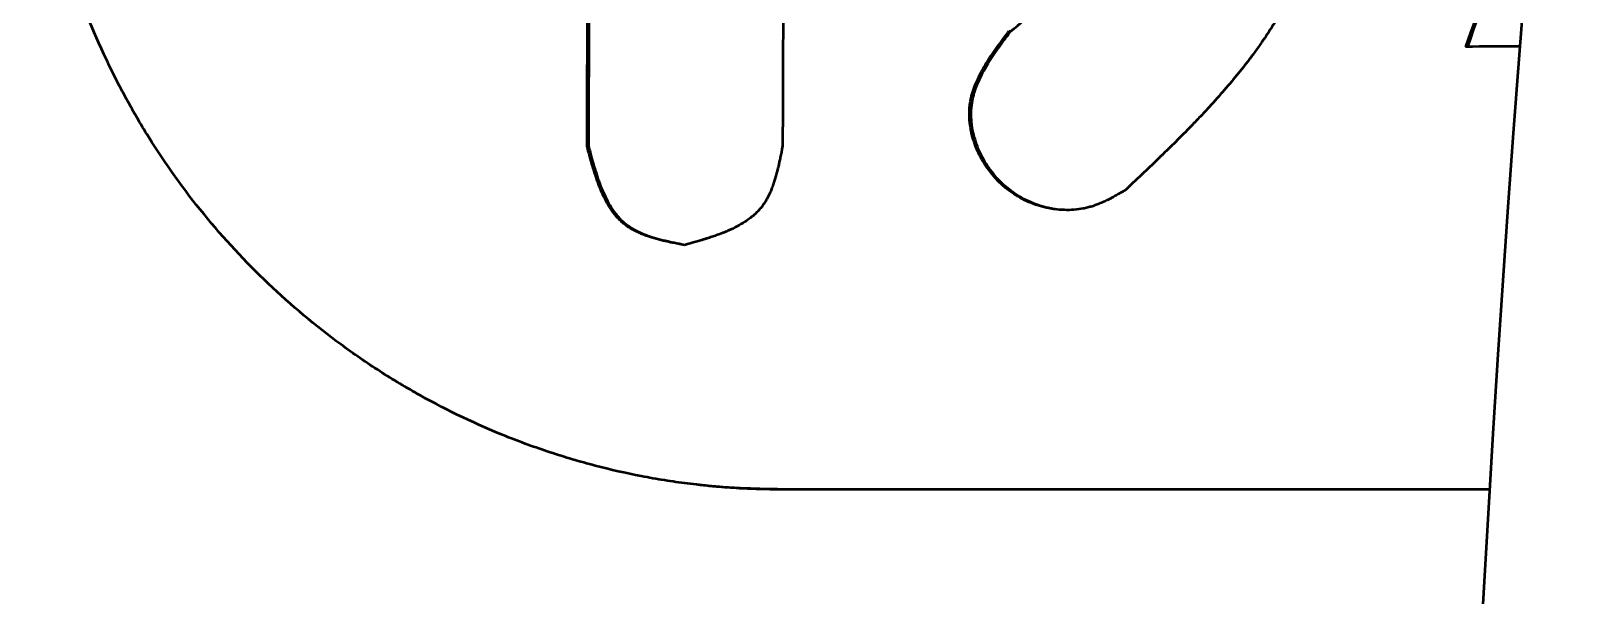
# Model space of a CAD drawing. Header units: millimetres. Extents: x 1510 to 10524, y 7125 to 13164.
# Drawn here: x 5076.448 to 5077.982, y 10681.555 to 10682.109 of the extents above; entities that cross this region are included whole.
import ezdxf

# ---------------------------------------------------------------- set-up
doc = ezdxf.new("R2010")
doc.units = ezdxf.units.MM
doc.header["$LTSCALE"] = 4
doc.layers.add('Visible (ISO)', color=7, linetype='Continuous', lineweight=50)

msp = doc.modelspace()

# ---------------------------------------------------------------- linework, layer by layer
at = {"layer": 'Visible (ISO)'}
for p, q in [((5077.4104, 10682.1089), (5077.4087, 10682.1092)), ((5076.996, 10681.9963), (5076.9943, 10681.9966)), ((5077.1036, 10681.6635), (5077.1019, 10681.6637))]:
    msp.add_line(p, q, dxfattribs=at)
msp.add_arc((5103.5347, 10680.1219), 25.7, 159.16048, 200.83952, dxfattribs=at)
msp.add_ellipse((5075.6573, 10638.3428), major_axis=(29.2376, 33.8202), ratio=0.949306, start_param=0.686765, end_param=0.687991, dxfattribs=at)
for points, knots in [([(5077.1926, 10683.1587), (5077.2333, 10683.1581), (5077.3143, 10683.1565), (5077.5007, 10683.0962), (5077.5682, 10683.0572), (5077.696, 10682.9653), (5077.7623, 10682.8943), (5077.874, 10682.7152), (5077.9024, 10682.6189), (5077.9356, 10682.4367), (5077.9271, 10682.3569), (5077.9099, 10682.2479), (5077.8888, 10682.1836), (5077.8573, 10682.094)], [-0.8223723, -0.8223723, -0.8223723, -0.8223723, -0.7441439, -0.7441439, -0.6790493, -0.6790493, -0.57817, -0.57817, -0.4576185, -0.4576185, -0.2848282, -0.2848282, 0, 0, 0, 0]), ([(5077.354, 10683.1407), (5077.3741, 10683.1361), (5077.3954, 10683.1304), (5077.5024, 10683.0958), (5077.5699, 10683.0568), (5077.6977, 10682.9649), (5077.764, 10682.894), (5077.8757, 10682.7149), (5077.9041, 10682.6185), (5077.9373, 10682.4364), (5077.9288, 10682.3566), (5077.9116, 10682.2477), (5077.8905, 10682.1834), (5077.8591, 10682.094)], [-0.7612286, -0.7612286, -0.7612286, -0.7612286, -0.7440631, -0.7440631, -0.6789711, -0.6789711, -0.578099, -0.578099, -0.4575603, -0.4575603, -0.2847918, -0.2847918, -0.0002814, -0.0002814, -0.0002814, -0.0002814]), ([(5077.1915, 10682.9788), (5077.1999, 10682.9781), (5077.2093, 10682.9774), (5077.2171, 10682.9768), (5077.2208, 10682.9765), (5077.2241, 10682.9762), (5077.2271, 10682.976), (5077.2286, 10682.9759), (5077.23, 10682.9757), (5077.2313, 10682.9756), (5077.232, 10682.9756), (5077.2326, 10682.9755), (5077.2333, 10682.9755), (5077.2337, 10682.9754), (5077.2342, 10682.9754), (5077.2346, 10682.9753), (5077.236, 10682.9752), (5077.2389, 10682.9749), (5077.2409, 10682.9748), (5077.2415, 10682.9747), (5077.242, 10682.9747), (5077.2425, 10682.9746), (5077.2481, 10682.9741), (5077.2532, 10682.9735), (5077.258, 10682.973), (5077.2595, 10682.9728), (5077.261, 10682.9727), (5077.2624, 10682.9725), (5077.2645, 10682.9723), (5077.2666, 10682.972), (5077.2685, 10682.9718), (5077.2693, 10682.9717), (5077.2701, 10682.9716), (5077.2709, 10682.9715), (5077.2718, 10682.9714), (5077.2727, 10682.9713), (5077.2736, 10682.9712), (5077.274, 10682.9711), (5077.2744, 10682.9711), (5077.2748, 10682.971), (5077.2752, 10682.9709), (5077.2756, 10682.9709), (5077.276, 10682.9708), (5077.2764, 10682.9708), (5077.2768, 10682.9707), (5077.2772, 10682.9707), (5077.2777, 10682.9706), (5077.2778, 10682.9706), (5077.2784, 10682.9705), (5077.2859, 10682.9695), (5077.2933, 10682.9684), (5077.3006, 10682.9671), (5077.3042, 10682.9665), (5077.3077, 10682.9659), (5077.3111, 10682.9652), (5077.3128, 10682.9649), (5077.3146, 10682.9645), (5077.3162, 10682.9642), (5077.318, 10682.9638), (5077.3196, 10682.9635), (5077.3213, 10682.9631), (5077.3218, 10682.963), (5077.3223, 10682.9629), (5077.3227, 10682.9628), (5077.3294, 10682.9613), (5077.3359, 10682.9598), (5077.3423, 10682.9581), (5077.3427, 10682.958), (5077.3431, 10682.9579), (5077.3435, 10682.9577), (5077.3467, 10682.9569), (5077.3498, 10682.956), (5077.3528, 10682.9551), (5077.3564, 10682.9541), (5077.3597, 10682.9531), (5077.3634, 10682.9519), (5077.3772, 10682.9476), (5077.3908, 10682.9426), (5077.4041, 10682.937), (5077.4109, 10682.9342), (5077.4176, 10682.9312), (5077.4243, 10682.9281), (5077.4276, 10682.9265), (5077.4309, 10682.9249), (5077.4343, 10682.9233), (5077.4373, 10682.9218), (5077.4403, 10682.9202), (5077.4433, 10682.9187), (5077.4436, 10682.9185), (5077.4439, 10682.9184), (5077.4442, 10682.9182), (5077.4568, 10682.9117), (5077.4693, 10682.9045), (5077.4816, 10682.8968), (5077.4879, 10682.8929), (5077.4942, 10682.8888), (5077.5004, 10682.8846), (5077.5066, 10682.8804), (5077.5129, 10682.8759), (5077.5189, 10682.8714), (5077.5308, 10682.8626), (5077.5423, 10682.8534), (5077.5533, 10682.8439), (5077.5589, 10682.839), (5077.5643, 10682.8341), (5077.5697, 10682.8292), (5077.575, 10682.8241), (5077.5802, 10682.8191), (5077.5854, 10682.8138), (5077.5958, 10682.8034), (5077.6057, 10682.7926), (5077.6152, 10682.7813), (5077.6247, 10682.7702), (5077.6336, 10682.7588), (5077.6423, 10682.7468), (5077.6597, 10682.7228), (5077.6749, 10682.6977), (5077.6882, 10682.6715), (5077.7014, 10682.6452), (5077.7127, 10682.6178), (5077.7219, 10682.5895), (5077.731, 10682.5613), (5077.7379, 10682.5326), (5077.7425, 10682.5036), (5077.7449, 10682.489), (5077.7466, 10682.4744), (5077.7478, 10682.4596), (5077.7484, 10682.4523), (5077.7488, 10682.4449), (5077.7491, 10682.4374), (5077.7495, 10682.43), (5077.7496, 10682.4224), (5077.7497, 10682.415), (5077.7497, 10682.4001), (5077.7492, 10682.3853), (5077.7482, 10682.3706), (5077.7477, 10682.3631), (5077.747, 10682.3557), (5077.7462, 10682.3484), (5077.7454, 10682.3409), (5077.7445, 10682.3336), (5077.7434, 10682.3262), (5077.7412, 10682.3114), (5077.7385, 10682.2967), (5077.7353, 10682.2821), (5077.7337, 10682.2748), (5077.7319, 10682.2676), (5077.7301, 10682.2604), (5077.7291, 10682.2568), (5077.7281, 10682.2532), (5077.7271, 10682.2495), (5077.7261, 10682.246), (5077.7251, 10682.2425), (5077.724, 10682.2389), (5077.7196, 10682.2244), (5077.7146, 10682.2101), (5077.7091, 10682.1963), (5077.7064, 10682.1894), (5077.7035, 10682.1826), (5077.7006, 10682.1759), (5077.6991, 10682.1726), (5077.6975, 10682.1693), (5077.696, 10682.166), (5077.6944, 10682.1627), (5077.6929, 10682.1595), (5077.6912, 10682.1561), (5077.6879, 10682.1494), (5077.6844, 10682.1429), (5077.6808, 10682.1365), (5077.6791, 10682.1333), (5077.6772, 10682.1301), (5077.6754, 10682.127), (5077.6735, 10682.1238), (5077.6716, 10682.1207), (5077.6697, 10682.1176), (5077.6659, 10682.1115), (5077.662, 10682.1055), (5077.6579, 10682.0996), (5077.6558, 10682.0965), (5077.6536, 10682.0935), (5077.6515, 10682.0905), (5077.6504, 10682.089), (5077.6493, 10682.0875), (5077.6482, 10682.086), (5077.6476, 10682.0853), (5077.6471, 10682.0845), (5077.6465, 10682.0838), (5077.6462, 10682.0834), (5077.6459, 10682.083), (5077.6457, 10682.0826), (5077.6454, 10682.0823), (5077.6451, 10682.0818), (5077.6448, 10682.0815), (5077.6369, 10682.0711), (5077.6281, 10682.0604), (5077.6185, 10682.0493), (5077.6137, 10682.0438), (5077.6087, 10682.0382), (5077.6034, 10682.0325), (5077.6008, 10682.0297), (5077.5981, 10682.0268), (5077.5954, 10682.024), (5077.594, 10682.0225), (5077.5926, 10682.0211), (5077.5912, 10682.0196), (5077.5905, 10682.0189), (5077.5898, 10682.0182), (5077.5891, 10682.0174), (5077.5888, 10682.0171), (5077.5884, 10682.0167), (5077.5881, 10682.0163), (5077.5877, 10682.016), (5077.5872, 10682.0155), (5077.587, 10682.0152), (5077.5829, 10682.011), (5077.5779, 10682.006), (5077.5722, 10682.0003), (5077.5696, 10681.9978), (5077.5669, 10681.9951), (5077.5641, 10681.9923), (5077.5627, 10681.991), (5077.5613, 10681.9896), (5077.5599, 10681.9882), (5077.5592, 10681.9875), (5077.5585, 10681.9868), (5077.5577, 10681.9861), (5077.5574, 10681.9858), (5077.557, 10681.9854), (5077.5566, 10681.9851), (5077.5563, 10681.9847), (5077.5558, 10681.9842), (5077.5556, 10681.984), (5077.5476, 10681.9763), (5077.5364, 10681.9657), (5077.5234, 10681.9533)], [0, 0, 0, 0, 0.01347, 0.01347, 0.01347, 0.019733, 0.019733, 0.019733, 0.022982, 0.022982, 0.022982, 0.02467, 0.02467, 0.02467, 0.025976, 0.025976, 0.025976, 0.030107, 0.030107, 0.030107, 0.03125, 0.03125, 0.03125, 0.043153, 0.043153, 0.043153, 0.046875, 0.046875, 0.046875, 0.052436, 0.052436, 0.052436, 0.054688, 0.054688, 0.054688, 0.057348, 0.057348, 0.057348, 0.058594, 0.058594, 0.058594, 0.05989, 0.05989, 0.05989, 0.061186, 0.061186, 0.061186, 0.0625, 0.0625, 0.0625, 0.077611, 0.077611, 0.077611, 0.085088, 0.085088, 0.085088, 0.088862, 0.088862, 0.088862, 0.092682, 0.092682, 0.092682, 0.09375, 0.09375, 0.09375, 0.108459, 0.108459, 0.108459, 0.109375, 0.109375, 0.109375, 0.116628, 0.116628, 0.116628, 0.125, 0.125, 0.125, 0.15657, 0.15657, 0.15657, 0.172438, 0.172438, 0.172438, 0.18035, 0.18035, 0.18035, 0.1875, 0.1875, 0.1875, 0.18823, 0.18823, 0.18823, 0.21875, 0.21875, 0.21875, 0.234375, 0.234375, 0.234375, 0.25, 0.25, 0.25, 0.280946, 0.280946, 0.280946, 0.296521, 0.296521, 0.296521, 0.312228, 0.312228, 0.312228, 0.343715, 0.343715, 0.343715, 0.375, 0.375, 0.375, 0.4375, 0.4375, 0.4375, 0.5, 0.5, 0.5, 0.562501, 0.562501, 0.562501, 0.593889, 0.593889, 0.593889, 0.60953, 0.60953, 0.60953, 0.625, 0.625, 0.625, 0.655827, 0.655827, 0.655827, 0.671423, 0.671423, 0.671423, 0.687233, 0.687233, 0.687233, 0.71875, 0.71875, 0.71875, 0.734375, 0.734375, 0.734375, 0.742262, 0.742262, 0.742262, 0.75, 0.75, 0.75, 0.780764, 0.780764, 0.780764, 0.796218, 0.796218, 0.796218, 0.804023, 0.804023, 0.804023, 0.811906, 0.811906, 0.811906, 0.827808, 0.827808, 0.827808, 0.835685, 0.835685, 0.835685, 0.843428, 0.843428, 0.843428, 0.858964, 0.858964, 0.858964, 0.86692, 0.86692, 0.86692, 0.870944, 0.870944, 0.870944, 0.872988, 0.872988, 0.872988, 0.874006, 0.874006, 0.874006, 0.875, 0.875, 0.875, 0.90625, 0.90625, 0.90625, 0.921875, 0.921875, 0.921875, 0.929688, 0.929688, 0.929688, 0.933594, 0.933594, 0.933594, 0.935547, 0.935547, 0.935547, 0.936523, 0.936523, 0.936523, 0.9375, 0.9375, 0.9375, 0.955084, 0.955084, 0.955084, 0.962947, 0.962947, 0.962947, 0.966753, 0.966753, 0.966753, 0.968632, 0.968632, 0.968632, 0.969567, 0.969567, 0.969567, 0.970499, 0.970499, 0.970499, 1, 1, 1, 1]), ([(5076.9943, 10681.9966), (5076.9948, 10682.1277), (5076.9954, 10682.2588), (5076.9967, 10682.5212), (5076.9974, 10682.6525), (5076.9981, 10682.7839)], [-0.7876426, -0.7876426, -0.7876426, -0.7876426, -0.394148, -0.394148, 0, 0, 0, 0]), ([(5076.996, 10681.9963), (5076.9965, 10682.1274), (5076.9971, 10682.2584), (5076.9984, 10682.521), (5076.9991, 10682.6523), (5076.9998, 10682.7835)], [-0.7870104, -0.7870104, -0.7870104, -0.7870104, -0.3937442, -0.3937442, 0, 0, 0, 0]), ([(5077.1903, 10682.7838), (5077.1895, 10682.6525), (5077.1888, 10682.5212), (5077.1875, 10682.2588), (5077.1869, 10682.1277), (5077.1864, 10681.9966)], [-0.7876458, -0.7876458, -0.7876458, -0.7876458, -0.3934863, -0.3934863, 0, 0, 0, 0]), ([(5077.4104, 10682.1089), (5077.4199, 10682.117), (5077.4272, 10682.1233), (5077.4323, 10682.1278), (5077.4324, 10682.1279), (5077.4328, 10682.1282), (5077.433, 10682.1285), (5077.4338, 10682.1291), (5077.4345, 10682.1298), (5077.4352, 10682.1304), (5077.4362, 10682.1313), (5077.4371, 10682.1321), (5077.4381, 10682.133), (5077.44, 10682.1347), (5077.4418, 10682.1364), (5077.4435, 10682.138), (5077.4471, 10682.1413), (5077.4503, 10682.1444), (5077.4534, 10682.1475), (5077.4538, 10682.1478), (5077.4542, 10682.1483), (5077.4547, 10682.1487), (5077.4551, 10682.1492), (5077.4555, 10682.1496), (5077.4559, 10682.15), (5077.4568, 10682.1509), (5077.4576, 10682.1517), (5077.4585, 10682.1526), (5077.4601, 10682.1543), (5077.4618, 10682.1561), (5077.4634, 10682.1579), (5077.4667, 10682.1614), (5077.4699, 10682.165), (5077.473, 10682.1687), (5077.4792, 10682.1761), (5077.4851, 10682.1837), (5077.4907, 10682.1917), (5077.4963, 10682.1996), (5077.5015, 10682.2077), (5077.5065, 10682.2161), (5077.5114, 10682.2244), (5077.5161, 10682.2331), (5077.5204, 10682.242), (5077.5226, 10682.2464), (5077.5246, 10682.2508), (5077.5266, 10682.2553), (5077.5286, 10682.2598), (5077.5304, 10682.2643), (5077.5322, 10682.2688), (5077.5358, 10682.2779), (5077.5391, 10682.2872), (5077.542, 10682.2967), (5077.5537, 10682.3344), (5077.5594, 10682.3729), (5077.5593, 10682.4123), (5077.5592, 10682.4516), (5077.5532, 10682.4897), (5077.5411, 10682.5268), (5077.5291, 10682.564), (5077.5117, 10682.5985), (5077.4889, 10682.6306), (5077.4775, 10682.6467), (5077.465, 10682.6616), (5077.4514, 10682.6756), (5077.4481, 10682.679), (5077.4445, 10682.6826), (5077.441, 10682.6859), (5077.4374, 10682.6893), (5077.4338, 10682.6926), (5077.4302, 10682.6957), (5077.4229, 10682.7021), (5077.4154, 10682.7081), (5077.4077, 10682.7138), (5077.4057, 10682.7152), (5077.4037, 10682.7166), (5077.4017, 10682.718), (5077.3997, 10682.7194), (5077.3977, 10682.7208), (5077.3957, 10682.7221), (5077.3917, 10682.7248), (5077.3876, 10682.7273), (5077.3836, 10682.7298), (5077.3754, 10682.7347), (5077.3671, 10682.7392), (5077.3586, 10682.7432), (5077.3576, 10682.7437), (5077.3566, 10682.7441), (5077.3556, 10682.7446), (5077.3546, 10682.7451), (5077.3536, 10682.7455), (5077.3526, 10682.746), (5077.3505, 10682.7469), (5077.3484, 10682.7478), (5077.3463, 10682.7487), (5077.3421, 10682.7504), (5077.3378, 10682.7521), (5077.3334, 10682.7537), (5077.3245, 10682.757), (5077.3152, 10682.76), (5077.3054, 10682.7627), (5077.3048, 10682.7629), (5077.3044, 10682.763), (5077.3039, 10682.7631), (5077.3034, 10682.7633), (5077.3029, 10682.7634), (5077.3024, 10682.7635), (5077.3013, 10682.7638), (5077.3003, 10682.7641), (5077.2993, 10682.7644), (5077.2972, 10682.7649), (5077.295, 10682.7655), (5077.2929, 10682.766), (5077.2885, 10682.7671), (5077.284, 10682.7681), (5077.2793, 10682.7691), (5077.2754, 10682.77), (5077.2713, 10682.7708), (5077.2672, 10682.7717)], [0, 0, 0, 0, 0.03125, 0.03125, 0.03125, 0.0322266, 0.0322266, 0.0322266, 0.0351562, 0.0351562, 0.0351562, 0.0390625, 0.0390625, 0.0390625, 0.046875, 0.046875, 0.046875, 0.0625, 0.0625, 0.0625, 0.0644531, 0.0644531, 0.0644531, 0.0664062, 0.0664062, 0.0664062, 0.0703125, 0.0703125, 0.0703125, 0.078125, 0.078125, 0.078125, 0.09375, 0.09375, 0.09375, 0.125, 0.125, 0.125, 0.15625, 0.15625, 0.15625, 0.1875, 0.1875, 0.1875, 0.203125, 0.203125, 0.203125, 0.21875, 0.21875, 0.21875, 0.25, 0.25, 0.25, 0.375, 0.375, 0.375, 0.5, 0.5, 0.5, 0.625, 0.625, 0.625, 0.6875, 0.6875, 0.6875, 0.703125, 0.703125, 0.703125, 0.71875, 0.71875, 0.71875, 0.75, 0.75, 0.75, 0.7578125, 0.7578125, 0.7578125, 0.765625, 0.765625, 0.765625, 0.78125, 0.78125, 0.78125, 0.8125, 0.8125, 0.8125, 0.8164062, 0.8164062, 0.8164062, 0.8203125, 0.8203125, 0.8203125, 0.828125, 0.828125, 0.828125, 0.84375, 0.84375, 0.84375, 0.875, 0.875, 0.875, 0.8769531, 0.8769531, 0.8769531, 0.8789062, 0.8789062, 0.8789062, 0.8828125, 0.8828125, 0.8828125, 0.890625, 0.890625, 0.890625, 0.90625, 0.90625, 0.90625, 0.9194413, 0.9194413, 0.9194413, 0.9194413]), ([(5077.1851, 10681.6591), (5077.1749, 10681.6592), (5077.1673, 10681.6594), (5077.1619, 10681.6595), (5077.1616, 10681.6595), (5077.1606, 10681.6596), (5077.1589, 10681.6596), (5077.1572, 10681.6597), (5077.1542, 10681.6598), (5077.1523, 10681.6598), (5077.1465, 10681.6601), (5077.1428, 10681.6603), (5077.1316, 10681.6609), (5077.1239, 10681.6615), (5077.1085, 10681.6629), (5077.1008, 10681.6638), (5077.0892, 10681.6652), (5077.0855, 10681.6657), (5077.0779, 10681.6668), (5077.0742, 10681.6674), (5077.0628, 10681.6692), (5077.0552, 10681.6705), (5077.0325, 10681.6749), (5077.0174, 10681.6784), (5076.9984, 10681.6833), (5076.9948, 10681.6843), (5076.9874, 10681.6864), (5076.9837, 10681.6874), (5076.9726, 10681.6907), (5076.9653, 10681.693), (5076.9434, 10681.7002), (5076.9289, 10681.7055), (5076.886, 10681.7227), (5076.858, 10681.7361), (5076.8238, 10681.7551), (5076.8171, 10681.759), (5076.8039, 10681.7669), (5076.7973, 10681.771), (5076.7778, 10681.7835), (5076.7651, 10681.7922), (5076.7278, 10681.8197), (5076.704, 10681.8396), (5076.6362, 10681.9041), (5076.597, 10681.9521), (5076.5597, 10682.0118), (5076.5558, 10682.0183), (5076.548, 10682.0316), (5076.5443, 10682.0383), (5076.5332, 10682.0587), (5076.5263, 10682.0726), (5076.5067, 10682.1149), (5076.4953, 10682.1441), (5076.4844, 10682.1781), (5076.4833, 10682.1817), (5076.481, 10682.1892), (5076.4799, 10682.193), (5076.4766, 10682.2042), (5076.4746, 10682.2118), (5076.4687, 10682.2345), (5076.4653, 10682.2498), (5076.4615, 10682.2691), (5076.4608, 10682.2731), (5076.4593, 10682.281), (5076.4587, 10682.2849), (5076.4568, 10682.2966), (5076.4556, 10682.3044), (5076.4525, 10682.3278), (5076.451, 10682.3433), (5076.4498, 10682.3606), (5076.4497, 10682.3627), (5076.4495, 10682.3667), (5076.4494, 10682.3687), (5076.4491, 10682.3746), (5076.4489, 10682.3786), (5076.4485, 10682.3904), (5076.4484, 10682.3983), (5076.4484, 10682.4218), (5076.449, 10682.4372), (5076.4504, 10682.4563), (5076.4507, 10682.4599), (5076.4514, 10682.4675), (5076.4518, 10682.4712), (5076.4531, 10682.4826), (5076.4541, 10682.4902), (5076.4576, 10682.5132), (5076.4605, 10682.5288), (5076.4641, 10682.5451), (5076.4642, 10682.5454), (5076.4644, 10682.5463), (5076.4646, 10682.5475), (5076.4649, 10682.5488), (5076.4655, 10682.5513), (5076.4659, 10682.553), (5076.4671, 10682.5582), (5076.468, 10682.5617), (5076.4707, 10682.5723), (5076.4726, 10682.5796), (5076.4788, 10682.6022), (5076.4835, 10682.618), (5076.4889, 10682.635), (5076.489, 10682.6351), (5076.4891, 10682.6356), (5076.4893, 10682.6362), (5076.4898, 10682.6376), (5076.4902, 10682.6388), (5076.491, 10682.6414), (5076.4916, 10682.6431), (5076.4933, 10682.6483), (5076.4944, 10682.6519), (5076.4982, 10682.6631), (5076.5008, 10682.671), (5076.5038, 10682.6795), (5076.5038, 10682.6795), (5076.5038, 10682.6796), (5076.5038, 10682.6797), (5076.504, 10682.6801), (5076.5041, 10682.6804), (5076.5043, 10682.6811), (5076.5045, 10682.6815), (5076.505, 10682.6831), (5076.5054, 10682.6843), (5076.5068, 10682.6882), (5076.5079, 10682.6913), (5076.5118, 10682.7025), (5076.5151, 10682.7121), (5076.5193, 10682.7239)], [0, 0, 0, 0, 0.015625, 0.015625, 0.0161133, 0.0161133, 0.0175781, 0.0195312, 0.0195312, 0.0234375, 0.0234375, 0.03125, 0.03125, 0.046875, 0.046875, 0.0625, 0.0625, 0.0703125, 0.0703125, 0.078125, 0.078125, 0.09375, 0.09375, 0.125, 0.125, 0.1328125, 0.1328125, 0.140625, 0.140625, 0.15625, 0.15625, 0.1875, 0.1875, 0.25, 0.25, 0.265625, 0.265625, 0.28125, 0.28125, 0.3125, 0.3125, 0.375, 0.375, 0.5, 0.5, 0.515625, 0.515625, 0.53125, 0.53125, 0.5625, 0.5625, 0.625, 0.625, 0.6328125, 0.6328125, 0.640625, 0.640625, 0.65625, 0.65625, 0.6875, 0.6875, 0.6953125, 0.6953125, 0.703125, 0.703125, 0.71875, 0.71875, 0.75, 0.75, 0.7539062, 0.7539062, 0.7578125, 0.7578125, 0.765625, 0.765625, 0.78125, 0.78125, 0.8125, 0.8125, 0.8203125, 0.8203125, 0.828125, 0.828125, 0.84375, 0.84375, 0.875, 0.875, 0.8759766, 0.8759766, 0.8769531, 0.8789062, 0.8789062, 0.8828125, 0.8828125, 0.890625, 0.890625, 0.90625, 0.90625, 0.9375, 0.9375, 0.9379883, 0.9379883, 0.9384766, 0.9394531, 0.9414062, 0.9414062, 0.9453125, 0.9453125, 0.953125, 0.953125, 0.96875, 0.96875, 0.9689941, 0.9689941, 0.9692383, 0.9697266, 0.9707031, 0.9707031, 0.9726562, 0.9726562, 0.9765625, 0.9765625, 0.984375, 0.984375, 1, 1, 1, 1]), ([(5077.5234, 10681.9533), (5077.5198, 10681.9512), (5077.5167, 10681.9494), (5077.514, 10681.9479), (5077.5127, 10681.9471), (5077.5114, 10681.9465), (5077.5103, 10681.9458), (5077.5097, 10681.9455), (5077.5092, 10681.9453), (5077.5087, 10681.945), (5077.5082, 10681.9447), (5077.508, 10681.9446), (5077.5072, 10681.9442), (5077.507, 10681.9441), (5077.5065, 10681.9438), (5077.5061, 10681.9436), (5077.5057, 10681.9434), (5077.5053, 10681.9433), (5077.505, 10681.9431), (5077.5041, 10681.9427), (5077.5034, 10681.9423), (5077.5028, 10681.942), (5077.5012, 10681.9413), (5077.5001, 10681.9408), (5077.4985, 10681.9401), (5077.4971, 10681.9395), (5077.4957, 10681.939), (5077.4944, 10681.9385), (5077.493, 10681.938), (5077.4918, 10681.9376), (5077.4904, 10681.9371), (5077.4897, 10681.9369), (5077.4889, 10681.9367), (5077.4882, 10681.9365), (5077.4875, 10681.9363), (5077.4868, 10681.9361), (5077.4861, 10681.9359), (5077.4846, 10681.9355), (5077.4831, 10681.9352), (5077.4817, 10681.9349), (5077.4787, 10681.9344), (5077.4758, 10681.934), (5077.4726, 10681.9337), (5077.4665, 10681.9333), (5077.46, 10681.9335), (5077.4537, 10681.9343), (5077.4521, 10681.9345), (5077.4506, 10681.9348), (5077.4491, 10681.9351), (5077.4475, 10681.9353), (5077.446, 10681.9357), (5077.4444, 10681.936), (5077.4414, 10681.9368), (5077.4383, 10681.9377), (5077.4352, 10681.9387), (5077.429, 10681.9409), (5077.4232, 10681.9435), (5077.4177, 10681.9468), (5077.4065, 10681.9534), (5077.3968, 10681.9621), (5077.3889, 10681.9729), (5077.385, 10681.9783), (5077.3816, 10681.9838), (5077.3789, 10681.9896), (5077.3761, 10681.9954), (5077.374, 10682.0014), (5077.3724, 10682.0076), (5077.3699, 10682.0176), (5077.3692, 10682.0273), (5077.3704, 10682.0368), (5077.3707, 10682.0391), (5077.3712, 10682.0417), (5077.3717, 10682.0437), (5077.3718, 10682.0445), (5077.372, 10682.045), (5077.3721, 10682.0457), (5077.3723, 10682.0463), (5077.3725, 10682.047), (5077.3727, 10682.0476), (5077.373, 10682.0489), (5077.3734, 10682.0503), (5077.3739, 10682.0516), (5077.3748, 10682.0543), (5077.3759, 10682.0571), (5077.3771, 10682.0598), (5077.3783, 10682.0626), (5077.3796, 10682.0655), (5077.3812, 10682.0684), (5077.3819, 10682.0698), (5077.3827, 10682.0713), (5077.3836, 10682.0728), (5077.384, 10682.0735), (5077.3844, 10682.0743), (5077.3849, 10682.075), (5077.3853, 10682.0757), (5077.3858, 10682.0767), (5077.3862, 10682.0773), (5077.3864, 10682.0776), (5077.3866, 10682.0778), (5077.3868, 10682.0782), (5077.387, 10682.0784), (5077.3871, 10682.0788), (5077.3873, 10682.0791), (5077.3877, 10682.0797), (5077.3881, 10682.0803), (5077.3885, 10682.0809), (5077.3893, 10682.0822), (5077.3902, 10682.0836), (5077.3911, 10682.0849), (5077.392, 10682.0862), (5077.3929, 10682.0876), (5077.3939, 10682.089), (5077.3944, 10682.0897), (5077.3949, 10682.0904), (5077.3954, 10682.0911), (5077.3957, 10682.0915), (5077.3959, 10682.0918), (5077.3962, 10682.0922), (5077.3964, 10682.0926), (5077.3968, 10682.0931), (5077.397, 10682.0933), (5077.3974, 10682.0939), (5077.3975, 10682.0941), (5077.3979, 10682.0947), (5077.3983, 10682.0951), (5077.3986, 10682.0956), (5077.3991, 10682.0962), (5077.3998, 10682.0972), (5077.4007, 10682.0985), (5077.4017, 10682.0998), (5077.4037, 10682.1025), (5077.4063, 10682.1059), (5077.4087, 10682.1092)], [0, 0, 0, 0, 0.03125, 0.03125, 0.03125, 0.046875, 0.046875, 0.046875, 0.054688, 0.054688, 0.054688, 0.0625, 0.0625, 0.0625, 0.065034, 0.065034, 0.065034, 0.067932, 0.067932, 0.067932, 0.075252, 0.075252, 0.075252, 0.09373, 0.09373, 0.09373, 0.109375, 0.109375, 0.109375, 0.125, 0.125, 0.125, 0.132211, 0.132211, 0.132211, 0.139706, 0.139706, 0.139706, 0.155383, 0.155383, 0.155383, 0.187474, 0.187474, 0.187474, 0.25, 0.25, 0.25, 0.265941, 0.265941, 0.265941, 0.281725, 0.281725, 0.281725, 0.312962, 0.312962, 0.312962, 0.375, 0.375, 0.375, 0.5, 0.5, 0.5, 0.562675, 0.562675, 0.562675, 0.625, 0.625, 0.625, 0.725271, 0.725271, 0.725271, 0.75, 0.75, 0.75, 0.758557, 0.758557, 0.758557, 0.766673, 0.766673, 0.766673, 0.78214, 0.78214, 0.78214, 0.8125, 0.8125, 0.8125, 0.84375, 0.84375, 0.84375, 0.859375, 0.859375, 0.859375, 0.867187, 0.867187, 0.867187, 0.875, 0.875, 0.875, 0.879594, 0.879594, 0.879594, 0.883748, 0.883748, 0.883748, 0.891397, 0.891397, 0.891397, 0.90625, 0.90625, 0.90625, 0.921875, 0.921875, 0.921875, 0.929687, 0.929687, 0.929687, 0.933594, 0.933594, 0.933594, 0.9375, 0.9375, 0.9375, 0.948491, 0.948491, 0.948491, 0.957058, 0.957058, 0.957058, 0.971737, 0.971737, 0.971737, 1, 1, 1, 1]), ([(5077.4541, 10681.9343), (5077.453, 10681.9344), (5077.4519, 10681.9346), (5077.4508, 10681.9348), (5077.4492, 10681.9351), (5077.4477, 10681.9354), (5077.4462, 10681.9358), (5077.4431, 10681.9365), (5077.44, 10681.9374), (5077.4369, 10681.9385), (5077.4307, 10681.9406), (5077.425, 10681.9433), (5077.4194, 10681.9466), (5077.4083, 10681.9531), (5077.3986, 10681.9618), (5077.3907, 10681.9726), (5077.3867, 10681.978), (5077.3834, 10681.9836), (5077.3806, 10681.9894), (5077.3778, 10681.9952), (5077.3757, 10682.0012), (5077.3741, 10682.0074), (5077.371, 10682.0198), (5077.3707, 10682.0319), (5077.3734, 10682.0435), (5077.3736, 10682.0442), (5077.3737, 10682.0448), (5077.3739, 10682.0454), (5077.374, 10682.0461), (5077.3742, 10682.0467), (5077.3744, 10682.0474), (5077.3748, 10682.0487), (5077.3752, 10682.05), (5077.3756, 10682.0514), (5077.3765, 10682.0541), (5077.3776, 10682.0568), (5077.3788, 10682.0596), (5077.3812, 10682.0652), (5077.3843, 10682.071), (5077.3879, 10682.077), (5077.3882, 10682.0774), (5077.3883, 10682.0776), (5077.3885, 10682.0779), (5077.3887, 10682.0782), (5077.3889, 10682.0785), (5077.3891, 10682.0788), (5077.3894, 10682.0794), (5077.3898, 10682.0801), (5077.3902, 10682.0807), (5077.3911, 10682.082), (5077.3919, 10682.0833), (5077.3928, 10682.0846), (5077.3946, 10682.0873), (5077.3966, 10682.0901), (5077.3987, 10682.0931), (5077.3992, 10682.0938), (5077.3993, 10682.0939), (5077.3997, 10682.0944), (5077.4, 10682.0949), (5077.4004, 10682.0954), (5077.4008, 10682.096), (5077.4016, 10682.0971), (5077.4025, 10682.0983), (5077.4034, 10682.0996), (5077.4054, 10682.1022), (5077.4077, 10682.1054), (5077.4104, 10682.1089)], [0.2543142, 0.2543142, 0.2543142, 0.2543142, 0.265625, 0.265625, 0.265625, 0.28125, 0.28125, 0.28125, 0.3125, 0.3125, 0.3125, 0.375, 0.375, 0.375, 0.5, 0.5, 0.5, 0.5625, 0.5625, 0.5625, 0.625, 0.625, 0.625, 0.75, 0.75, 0.75, 0.7578125, 0.7578125, 0.7578125, 0.765625, 0.765625, 0.765625, 0.78125, 0.78125, 0.78125, 0.8125, 0.8125, 0.8125, 0.875, 0.875, 0.875, 0.8789062, 0.8789062, 0.8789062, 0.8828125, 0.8828125, 0.8828125, 0.890625, 0.890625, 0.890625, 0.90625, 0.90625, 0.90625, 0.9375, 0.9375, 0.9375, 0.9453125, 0.9453125, 0.9453125, 0.953125, 0.953125, 0.953125, 0.96875, 0.96875, 0.96875, 1, 1, 1, 1]), ([(5077.0899, 10681.8991), (5077.0856, 10681.8999), (5077.0819, 10681.9007), (5077.0787, 10681.9013), (5077.0771, 10681.9016), (5077.0756, 10681.9019), (5077.0743, 10681.9022), (5077.0733, 10681.9024), (5077.0724, 10681.9026), (5077.0716, 10681.9028), (5077.0712, 10681.9029), (5077.071, 10681.903), (5077.0701, 10681.9032), (5077.0694, 10681.9033), (5077.0688, 10681.9035), (5077.0682, 10681.9036), (5077.0672, 10681.9039), (5077.0665, 10681.9041), (5077.0658, 10681.9042), (5077.064, 10681.9047), (5077.0629, 10681.905), (5077.0611, 10681.9055), (5077.0596, 10681.9059), (5077.0581, 10681.9064), (5077.0567, 10681.9068), (5077.056, 10681.907), (5077.0553, 10681.9073), (5077.0547, 10681.9075), (5077.054, 10681.9077), (5077.0535, 10681.9079), (5077.0527, 10681.9082), (5077.0524, 10681.9083), (5077.0519, 10681.9084), (5077.0516, 10681.9086), (5077.0512, 10681.9087), (5077.0508, 10681.9088), (5077.0504, 10681.909), (5077.0497, 10681.9093), (5077.0489, 10681.9096), (5077.0483, 10681.9098), (5077.0468, 10681.9104), (5077.0455, 10681.911), (5077.0441, 10681.9117), (5077.0414, 10681.9129), (5077.0391, 10681.9142), (5077.0367, 10681.9157), (5077.0355, 10681.9164), (5077.0342, 10681.9172), (5077.0331, 10681.918), (5077.032, 10681.9189), (5077.0309, 10681.9197), (5077.0298, 10681.9207), (5077.0287, 10681.9216), (5077.0277, 10681.9225), (5077.0266, 10681.9235), (5077.0256, 10681.9245), (5077.0245, 10681.9257), (5077.0237, 10681.9266), (5077.0232, 10681.9272), (5077.0228, 10681.9276), (5077.0224, 10681.9281), (5077.022, 10681.9286), (5077.0216, 10681.9291), (5077.0212, 10681.9296), (5077.0204, 10681.9306), (5077.0196, 10681.9317), (5077.0188, 10681.9329), (5077.0172, 10681.9351), (5077.0156, 10681.9377), (5077.0142, 10681.9402), (5077.0127, 10681.9428), (5077.0113, 10681.9456), (5077.0099, 10681.9486), (5077.0092, 10681.9501), (5077.0085, 10681.9517), (5077.0079, 10681.9532), (5077.0076, 10681.954), (5077.0072, 10681.9548), (5077.0069, 10681.9557), (5077.0066, 10681.9565), (5077.0062, 10681.9575), (5077.0059, 10681.9581), (5077.0058, 10681.9585), (5077.0057, 10681.9588), (5077.0056, 10681.9591), (5077.0054, 10681.9595), (5077.0053, 10681.9598), (5077.0052, 10681.9602), (5077.0049, 10681.9608), (5077.0047, 10681.9616), (5077.0044, 10681.9623), (5077.0039, 10681.9638), (5077.0034, 10681.9653), (5077.0029, 10681.9668), (5077.0024, 10681.9684), (5077.0018, 10681.97), (5077.0013, 10681.9717), (5077.001, 10681.9725), (5077.0008, 10681.9734), (5077.0005, 10681.9743), (5077.0004, 10681.9747), (5077.0003, 10681.9751), (5077.0001, 10681.9756), (5077, 10681.976), (5076.9998, 10681.9767), (5076.9997, 10681.9769), (5076.9996, 10681.9773), (5076.9996, 10681.9774), (5076.9995, 10681.9777), (5076.9993, 10681.9784), (5076.999, 10681.9793), (5076.9987, 10681.9805), (5076.9983, 10681.9817), (5076.9979, 10681.9832), (5076.9974, 10681.9849), (5076.9965, 10681.9883), (5076.9954, 10681.9925), (5076.9943, 10681.9966)], [0, 0, 0, 0, 0.0625, 0.0625, 0.0625, 0.09375, 0.09375, 0.09375, 0.117187, 0.117187, 0.117187, 0.127431, 0.127431, 0.127431, 0.135768, 0.135768, 0.135768, 0.150313, 0.150313, 0.150313, 0.187356, 0.187356, 0.187356, 0.21875, 0.21875, 0.21875, 0.234375, 0.234375, 0.234375, 0.25, 0.25, 0.25, 0.256781, 0.256781, 0.256781, 0.264007, 0.264007, 0.264007, 0.279665, 0.279665, 0.279665, 0.312457, 0.312457, 0.312457, 0.375, 0.375, 0.375, 0.405806, 0.405806, 0.405806, 0.4375, 0.4375, 0.4375, 0.46875, 0.46875, 0.46875, 0.5, 0.5, 0.5, 0.517207, 0.517207, 0.517207, 0.533471, 0.533471, 0.533471, 0.564383, 0.564383, 0.564383, 0.625, 0.625, 0.625, 0.6875, 0.6875, 0.6875, 0.71875, 0.71875, 0.71875, 0.734375, 0.734375, 0.734375, 0.75, 0.75, 0.75, 0.759192, 0.759192, 0.759192, 0.7675, 0.7675, 0.7675, 0.782795, 0.782795, 0.782795, 0.8125, 0.8125, 0.8125, 0.84375, 0.84375, 0.84375, 0.859375, 0.859375, 0.859375, 0.867187, 0.867187, 0.867187, 0.875, 0.875, 0.875, 0.886976, 0.886976, 0.886976, 0.914108, 0.914108, 0.914108, 0.943469, 0.943469, 0.943469, 1, 1, 1, 1]), ([(5077.0902, 10681.8991), (5077.0823, 10681.9007), (5077.0765, 10681.9019), (5077.0725, 10681.9028), (5077.0722, 10681.9029), (5077.0717, 10681.903), (5077.0712, 10681.9031), (5077.0708, 10681.9032), (5077.0704, 10681.9033), (5077.07, 10681.9034), (5077.0691, 10681.9036), (5077.0683, 10681.9038), (5077.0675, 10681.904), (5077.0659, 10681.9044), (5077.0643, 10681.9048), (5077.0628, 10681.9053), (5077.0598, 10681.9061), (5077.057, 10681.907), (5077.0544, 10681.9079), (5077.0541, 10681.908), (5077.0537, 10681.9082), (5077.0533, 10681.9083), (5077.0529, 10681.9085), (5077.0525, 10681.9086), (5077.0522, 10681.9088), (5077.0514, 10681.909), (5077.0507, 10681.9093), (5077.05, 10681.9096), (5077.0485, 10681.9102), (5077.0472, 10681.9108), (5077.0458, 10681.9114), (5077.0432, 10681.9127), (5077.0407, 10681.914), (5077.0384, 10681.9154), (5077.0372, 10681.9161), (5077.036, 10681.917), (5077.0349, 10681.9178), (5077.0337, 10681.9186), (5077.0326, 10681.9195), (5077.0315, 10681.9204), (5077.0293, 10681.9223), (5077.0273, 10681.9243), (5077.0254, 10681.9264), (5077.0249, 10681.927), (5077.0245, 10681.9274), (5077.0241, 10681.9279), (5077.0237, 10681.9284), (5077.0233, 10681.9289), (5077.0229, 10681.9294), (5077.0221, 10681.9304), (5077.0213, 10681.9315), (5077.0205, 10681.9327), (5077.0189, 10681.9349), (5077.0174, 10681.9374), (5077.0159, 10681.94), (5077.013, 10681.9452), (5077.0102, 10681.9512), (5077.0077, 10681.9579), (5077.0075, 10681.9583), (5077.0074, 10681.9586), (5077.0073, 10681.9589), (5077.0072, 10681.9592), (5077.007, 10681.9596), (5077.0069, 10681.9599), (5077.0066, 10681.9606), (5077.0064, 10681.9613), (5077.0061, 10681.9621), (5077.0056, 10681.9635), (5077.0051, 10681.965), (5077.0046, 10681.9666), (5077.0036, 10681.9697), (5077.0025, 10681.9731), (5077.0014, 10681.9767), (5077.0012, 10681.9776), (5077.0011, 10681.9778), (5077.001, 10681.9783), (5077.0008, 10681.9789), (5077.0006, 10681.9796), (5077.0004, 10681.9802), (5077, 10681.9816), (5076.9996, 10681.9831), (5076.9992, 10681.9847), (5076.9983, 10681.988), (5076.9972, 10681.9918), (5076.996, 10681.9963)], [0.0073705, 0.0073705, 0.0073705, 0.0073705, 0.125, 0.125, 0.125, 0.1328125, 0.1328125, 0.1328125, 0.140625, 0.140625, 0.140625, 0.15625, 0.15625, 0.15625, 0.1875, 0.1875, 0.1875, 0.25, 0.25, 0.25, 0.2578125, 0.2578125, 0.2578125, 0.265625, 0.265625, 0.265625, 0.28125, 0.28125, 0.28125, 0.3125, 0.3125, 0.3125, 0.375, 0.375, 0.375, 0.40625, 0.40625, 0.40625, 0.4375, 0.4375, 0.4375, 0.5, 0.5, 0.5, 0.515625, 0.515625, 0.515625, 0.53125, 0.53125, 0.53125, 0.5625, 0.5625, 0.5625, 0.625, 0.625, 0.625, 0.75, 0.75, 0.75, 0.7578125, 0.7578125, 0.7578125, 0.765625, 0.765625, 0.765625, 0.78125, 0.78125, 0.78125, 0.8125, 0.8125, 0.8125, 0.875, 0.875, 0.875, 0.890625, 0.890625, 0.890625, 0.90625, 0.90625, 0.90625, 0.9375, 0.9375, 0.9375, 1, 1, 1, 1]), ([(5077.1864, 10681.9966), (5077.1855, 10681.9922), (5077.1848, 10681.9885), (5077.1841, 10681.9852), (5077.1838, 10681.9836), (5077.1835, 10681.9821), (5077.1832, 10681.9808), (5077.1831, 10681.9801), (5077.1829, 10681.9795), (5077.1828, 10681.9789), (5077.1826, 10681.9782), (5077.1826, 10681.978), (5077.1824, 10681.9771), (5077.1823, 10681.9768), (5077.1822, 10681.9762), (5077.1821, 10681.9758), (5077.182, 10681.9754), (5077.1819, 10681.9749), (5077.1818, 10681.9745), (5077.1815, 10681.9735), (5077.1813, 10681.9727), (5077.1812, 10681.972), (5077.1807, 10681.9702), (5077.1804, 10681.9691), (5077.1799, 10681.9672), (5077.1795, 10681.9657), (5077.179, 10681.9642), (5077.1786, 10681.9628), (5077.1784, 10681.9621), (5077.1782, 10681.9614), (5077.1779, 10681.9607), (5077.1777, 10681.9601), (5077.1775, 10681.9595), (5077.1773, 10681.9587), (5077.1771, 10681.9584), (5077.177, 10681.958), (5077.1769, 10681.9576), (5077.1767, 10681.9572), (5077.1766, 10681.9568), (5077.1764, 10681.9564), (5077.1761, 10681.9557), (5077.1759, 10681.9549), (5077.1756, 10681.9542), (5077.175, 10681.9528), (5077.1744, 10681.9514), (5077.1738, 10681.95), (5077.1725, 10681.9473), (5077.1713, 10681.9449), (5077.1698, 10681.9424), (5077.1691, 10681.9412), (5077.1682, 10681.94), (5077.1674, 10681.9388), (5077.1666, 10681.9377), (5077.1658, 10681.9366), (5077.1649, 10681.9354), (5077.1639, 10681.9343), (5077.163, 10681.9333), (5077.162, 10681.9322), (5077.161, 10681.9312), (5077.1599, 10681.9301), (5077.1589, 10681.9292), (5077.1584, 10681.9287), (5077.158, 10681.9284), (5077.1575, 10681.9279), (5077.157, 10681.9275), (5077.1565, 10681.9271), (5077.156, 10681.9267), (5077.155, 10681.9259), (5077.1539, 10681.925), (5077.1527, 10681.9242), (5077.1505, 10681.9226), (5077.148, 10681.921), (5077.1455, 10681.9195), (5077.1429, 10681.918), (5077.1402, 10681.9166), (5077.1372, 10681.9151), (5077.1357, 10681.9144), (5077.1342, 10681.9138), (5077.1327, 10681.9131), (5077.1319, 10681.9127), (5077.1311, 10681.9124), (5077.1303, 10681.9121), (5077.1295, 10681.9117), (5077.1285, 10681.9113), (5077.1278, 10681.9111), (5077.1274, 10681.9109), (5077.1272, 10681.9108), (5077.1268, 10681.9107), (5077.1265, 10681.9106), (5077.1262, 10681.9104), (5077.1258, 10681.9103), (5077.1252, 10681.9101), (5077.1244, 10681.9098), (5077.1237, 10681.9095), (5077.1223, 10681.909), (5077.1207, 10681.9084), (5077.1193, 10681.9079), (5077.1177, 10681.9074), (5077.1161, 10681.9069), (5077.1144, 10681.9063), (5077.1136, 10681.9061), (5077.1128, 10681.9058), (5077.1119, 10681.9055), (5077.1115, 10681.9054), (5077.1111, 10681.9052), (5077.1106, 10681.9051), (5077.1102, 10681.905), (5077.1096, 10681.9048), (5077.1093, 10681.9047), (5077.1089, 10681.9046), (5077.1088, 10681.9045), (5077.1085, 10681.9044), (5077.1077, 10681.9042), (5077.1068, 10681.9039), (5077.1057, 10681.9036), (5077.1044, 10681.9032), (5077.1029, 10681.9028), (5077.1012, 10681.9023), (5077.0979, 10681.9013), (5077.0938, 10681.9002), (5077.0899, 10681.8991)], [0, 0, 0, 0, 0.0625, 0.0625, 0.0625, 0.09375, 0.09375, 0.09375, 0.109375, 0.109375, 0.109375, 0.125, 0.125, 0.125, 0.130105, 0.130105, 0.130105, 0.13594, 0.13594, 0.13594, 0.150631, 0.150631, 0.150631, 0.187473, 0.187473, 0.187473, 0.21875, 0.21875, 0.21875, 0.234375, 0.234375, 0.234375, 0.25, 0.25, 0.25, 0.256763, 0.256763, 0.256763, 0.26398, 0.26398, 0.26398, 0.279647, 0.279647, 0.279647, 0.312488, 0.312488, 0.312488, 0.375, 0.375, 0.375, 0.405788, 0.405788, 0.405788, 0.4375, 0.4375, 0.4375, 0.46875, 0.46875, 0.46875, 0.5, 0.5, 0.5, 0.51717, 0.51717, 0.51717, 0.533422, 0.533422, 0.533422, 0.564346, 0.564346, 0.564346, 0.625, 0.625, 0.625, 0.6875, 0.6875, 0.6875, 0.71875, 0.71875, 0.71875, 0.734375, 0.734375, 0.734375, 0.75, 0.75, 0.75, 0.759172, 0.759172, 0.759172, 0.76748, 0.76748, 0.76748, 0.782795, 0.782795, 0.782795, 0.8125, 0.8125, 0.8125, 0.84375, 0.84375, 0.84375, 0.859375, 0.859375, 0.859375, 0.867188, 0.867188, 0.867188, 0.875, 0.875, 0.875, 0.886526, 0.886526, 0.886526, 0.913469, 0.913469, 0.913469, 0.943051, 0.943051, 0.943051, 1, 1, 1, 1]), ([(5077.1868, 10681.6589), (5077.1783, 10681.659), (5077.1687, 10681.6592), (5077.1638, 10681.6593), (5077.1634, 10681.6593), (5077.1628, 10681.6593), (5077.1623, 10681.6594), (5077.1618, 10681.6594), (5077.1613, 10681.6594), (5077.1608, 10681.6594), (5077.1598, 10681.6594), (5077.1589, 10681.6595), (5077.1579, 10681.6595), (5077.1559, 10681.6596), (5077.154, 10681.6596), (5077.1521, 10681.6597), (5077.1484, 10681.6599), (5077.1449, 10681.66), (5077.1418, 10681.6602), (5077.1415, 10681.6602), (5077.1412, 10681.6603), (5077.1408, 10681.6603), (5077.1332, 10681.6607), (5077.1256, 10681.6613), (5077.1179, 10681.662), (5077.1132, 10681.6625), (5077.1084, 10681.663), (5077.1036, 10681.6635)], [0, 0, 0, 0, 0.01361702, 0.01361702, 0.01361702, 0.01453386, 0.01453386, 0.01453386, 0.01549485, 0.01549485, 0.01549485, 0.01751075, 0.01751075, 0.01751075, 0.02173776, 0.02173776, 0.02173776, 0.03027344, 0.03027344, 0.03027344, 0.03125, 0.03125, 0.03125, 0.04687863, 0.04687863, 0.04687863, 0.0565177, 0.0565177, 0.0565177, 0.0565177])]:
    msp.add_open_spline(points, degree=3, knots=knots, dxfattribs=at)
for points in [[(5077.8807, 10681.6591), (5077.6548, 10681.6591), (5077.423, 10681.6591), (5077.1851, 10681.6591)], [(5077.8807, 10681.6589), (5077.6554, 10681.6589), (5077.4241, 10681.6589), (5077.1868, 10681.6589)]]:
    msp.add_open_spline(points, degree=3, dxfattribs=at)

doc.saveas('drawing.dxf')
